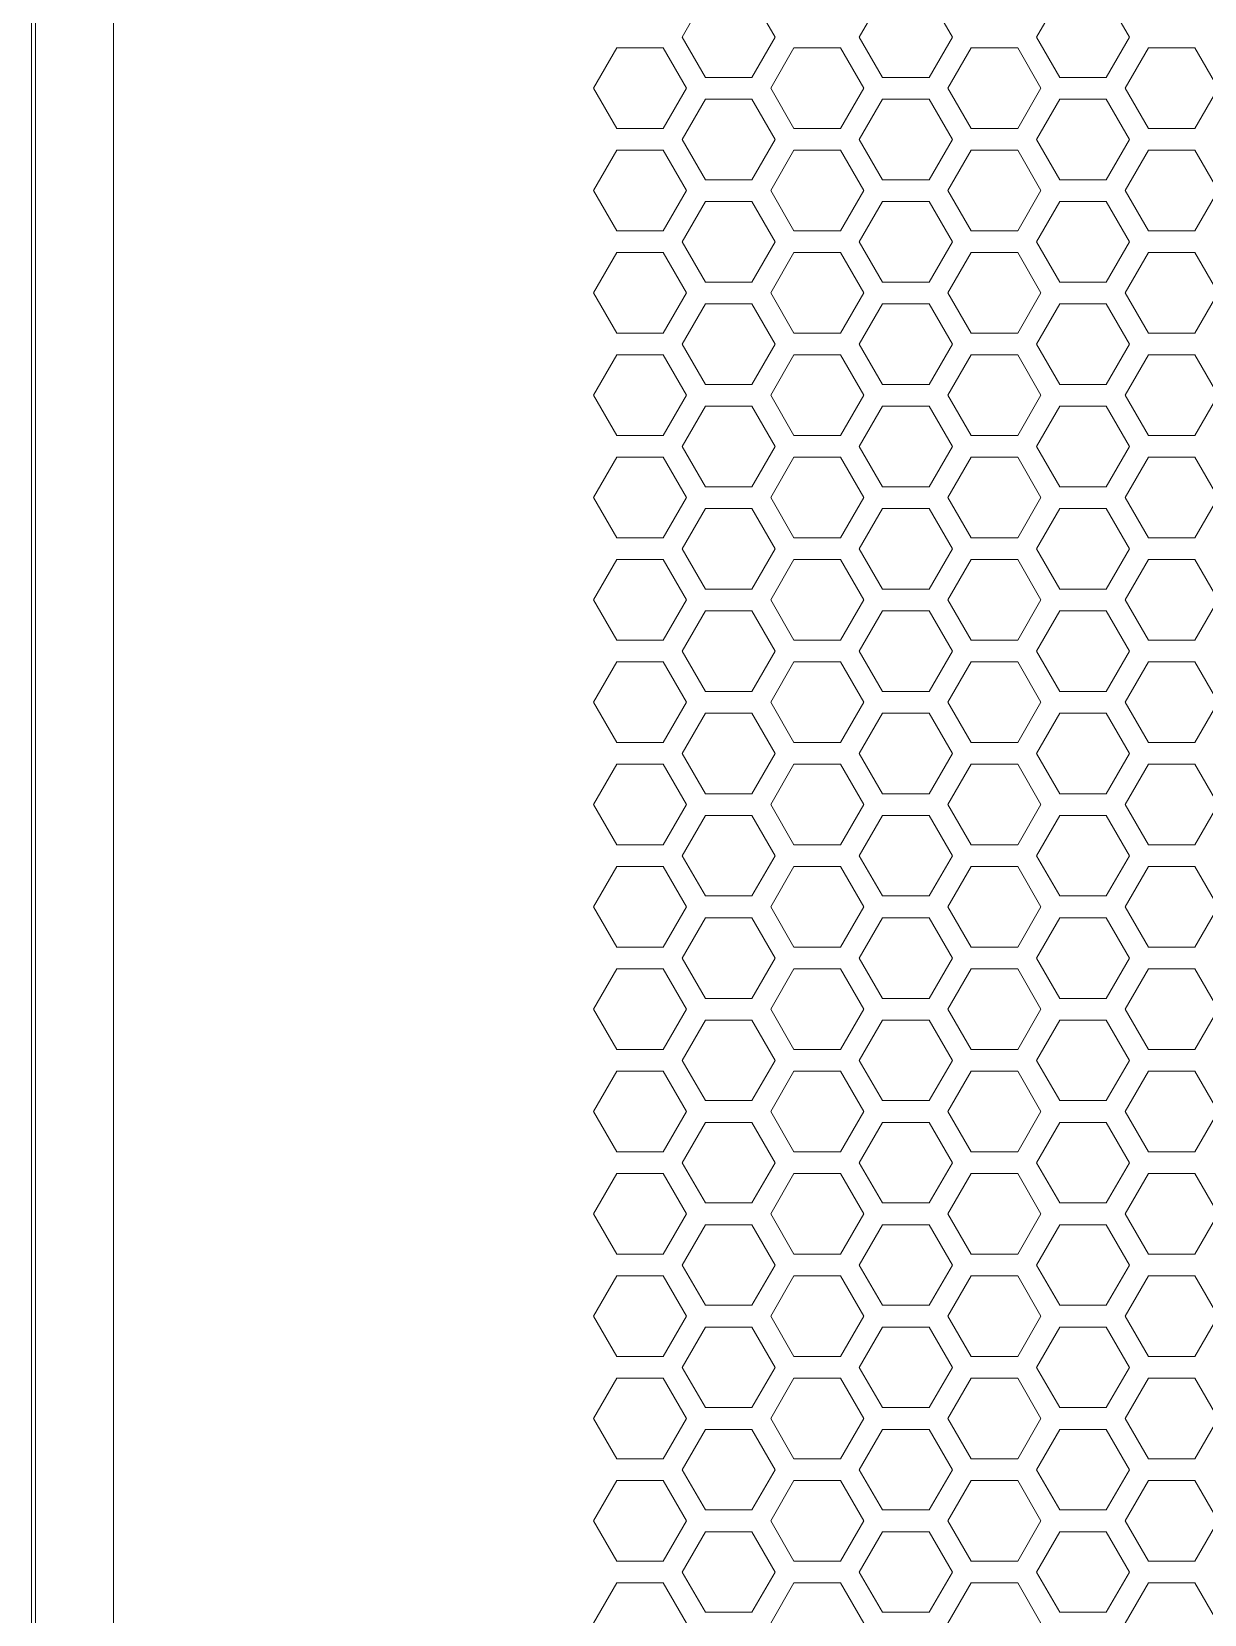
# Model space of a CAD drawing. Header units: millimetres. Extents: x -10 to 46, y -17 to 110.
# Drawn here: x 3.88 to 10.18, y 73.07 to 81.58 of the extents above; entities that cross this region are included whole.
import ezdxf

# ---------------------------------------------------------------- set-up
doc = ezdxf.new("R2010")
doc.units = ezdxf.units.MM

msp = doc.modelspace()

# ---------------------------------------------------------------- linework, layer by layer
at = {"lineweight": 18}
for p, q in [((3.9001, 10.7003), (3.9001, 109.9828)), ((4.3201, 10.7003), (4.3201, 109.9828)), ((3.8801, 108.5228), (3.8801, 10.7003)), ((7.5015, 81.7651), (7.3765, 81.5486)), ((7.8765, 81.5486), (7.7515, 81.7651)), ((8.4542, 81.7651), (8.3292, 81.5486)), ((8.8292, 81.5486), (8.7042, 81.7651)), ((9.4068, 81.7651), (9.2818, 81.5486)), ((9.7818, 81.5486), (9.6568, 81.7651)), ((7.3765, 81.5486), (7.5015, 81.3321)), ((7.7515, 81.3321), (7.8765, 81.5486)), ((8.3292, 81.5486), (8.4542, 81.3321)), ((8.7042, 81.3321), (8.8292, 81.5486)), ((9.2818, 81.5486), (9.4068, 81.3321)), ((9.6568, 81.3321), (9.7818, 81.5486)), ((7.0252, 81.4901), (6.9002, 81.2736)), ((7.2752, 81.4901), (7.0252, 81.4901)), ((7.4002, 81.2736), (7.2752, 81.4901)), ((7.9778, 81.4901), (7.8528, 81.2736)), ((8.2278, 81.4901), (7.9778, 81.4901)), ((8.3528, 81.2736), (8.2278, 81.4901)), ((8.9305, 81.4901), (8.8055, 81.2736)), ((9.1805, 81.4901), (8.9305, 81.4901)), ((9.3055, 81.2736), (9.1805, 81.4901)), ((9.8831, 81.4901), (9.7581, 81.2736)), ((10.1331, 81.4901), (9.8831, 81.4901)), ((10.2581, 81.2736), (10.1331, 81.4901)), ((7.5015, 81.3321), (7.7515, 81.3321)), ((8.4542, 81.3321), (8.7042, 81.3321)), ((9.4068, 81.3321), (9.6568, 81.3321)), ((6.9002, 81.2736), (7.0252, 81.0571)), ((7.2752, 81.0571), (7.4002, 81.2736)), ((7.8528, 81.2736), (7.9778, 81.0571)), ((8.2278, 81.0571), (8.3528, 81.2736)), ((8.8055, 81.2736), (8.9305, 81.0571)), ((9.1805, 81.0571), (9.3055, 81.2736)), ((9.7581, 81.2736), (9.8831, 81.0571)), ((10.1331, 81.0571), (10.2581, 81.2736)), ((7.5015, 81.2151), (7.3765, 80.9986)), ((7.7515, 81.2151), (7.5015, 81.2151)), ((7.8765, 80.9986), (7.7515, 81.2151)), ((8.4542, 81.2151), (8.3292, 80.9986)), ((8.7042, 81.2151), (8.4542, 81.2151)), ((8.8292, 80.9986), (8.7042, 81.2151)), ((9.4068, 81.2151), (9.2818, 80.9986)), ((9.6568, 81.2151), (9.4068, 81.2151)), ((9.7818, 80.9986), (9.6568, 81.2151)), ((7.0252, 81.0571), (7.2752, 81.0571)), ((7.3765, 80.9986), (7.5015, 80.7821)), ((7.7515, 80.7821), (7.8765, 80.9986)), ((7.9778, 81.0571), (8.2278, 81.0571)), ((8.3292, 80.9986), (8.4542, 80.7821)), ((8.7042, 80.7821), (8.8292, 80.9986)), ((8.9305, 81.0571), (9.1805, 81.0571)), ((9.2818, 80.9986), (9.4068, 80.7821)), ((9.6568, 80.7821), (9.7818, 80.9986)), ((9.8831, 81.0571), (10.1331, 81.0571)), ((7.0252, 80.9401), (6.9002, 80.7236)), ((7.2752, 80.9401), (7.0252, 80.9401)), ((7.4002, 80.7236), (7.2752, 80.9401)), ((7.9778, 80.9401), (7.8528, 80.7236)), ((8.2278, 80.9401), (7.9778, 80.9401)), ((8.3528, 80.7236), (8.2278, 80.9401)), ((8.9305, 80.9401), (8.8055, 80.7236)), ((9.1805, 80.9401), (8.9305, 80.9401)), ((9.3055, 80.7236), (9.1805, 80.9401)), ((9.8831, 80.9401), (9.7581, 80.7236)), ((10.1331, 80.9401), (9.8831, 80.9401)), ((10.2581, 80.7236), (10.1331, 80.9401)), ((7.5015, 80.7821), (7.7515, 80.7821)), ((8.4542, 80.7821), (8.7042, 80.7821)), ((9.4068, 80.7821), (9.6568, 80.7821)), ((6.9002, 80.7236), (7.0252, 80.507)), ((7.2752, 80.507), (7.4002, 80.7236)), ((7.5015, 80.6651), (7.3765, 80.4486)), ((7.7515, 80.6651), (7.5015, 80.6651)), ((7.8765, 80.4486), (7.7515, 80.6651)), ((7.8528, 80.7236), (7.9778, 80.507)), ((8.2278, 80.507), (8.3528, 80.7236)), ((8.4542, 80.6651), (8.3292, 80.4486)), ((8.7042, 80.6651), (8.4542, 80.6651)), ((8.8292, 80.4486), (8.7042, 80.6651)), ((8.8055, 80.7236), (8.9305, 80.507)), ((9.1805, 80.507), (9.3055, 80.7236)), ((9.4068, 80.6651), (9.2818, 80.4486)), ((9.6568, 80.6651), (9.4068, 80.6651)), ((9.7818, 80.4486), (9.6568, 80.6651)), ((9.7581, 80.7236), (9.8831, 80.507)), ((10.1331, 80.507), (10.2581, 80.7236)), ((7.0252, 80.507), (7.2752, 80.507)), ((7.9778, 80.507), (8.2278, 80.507)), ((8.9305, 80.507), (9.1805, 80.507)), ((9.8831, 80.507), (10.1331, 80.507)), ((7.3765, 80.4486), (7.5015, 80.232)), ((7.7515, 80.232), (7.8765, 80.4486)), ((8.3292, 80.4486), (8.4542, 80.232)), ((8.7042, 80.232), (8.8292, 80.4486)), ((9.2818, 80.4486), (9.4068, 80.232)), ((9.6568, 80.232), (9.7818, 80.4486)), ((7.0252, 80.3901), (6.9002, 80.1735)), ((7.2752, 80.3901), (7.0252, 80.3901)), ((7.4002, 80.1735), (7.2752, 80.3901)), ((7.9778, 80.3901), (7.8528, 80.1735)), ((8.2278, 80.3901), (7.9778, 80.3901)), ((8.3528, 80.1735), (8.2278, 80.3901)), ((8.9305, 80.3901), (8.8055, 80.1735)), ((9.1805, 80.3901), (8.9305, 80.3901)), ((9.3055, 80.1735), (9.1805, 80.3901)), ((9.8831, 80.3901), (9.7581, 80.1735)), ((10.1331, 80.3901), (9.8831, 80.3901)), ((10.2581, 80.1735), (10.1331, 80.3901)), ((7.5015, 80.232), (7.7515, 80.232)), ((8.4542, 80.232), (8.7042, 80.232)), ((9.4068, 80.232), (9.6568, 80.232)), ((6.9002, 80.1735), (7.0252, 79.957)), ((7.2752, 79.957), (7.4002, 80.1735)), ((7.8528, 80.1735), (7.9778, 79.957)), ((8.2278, 79.957), (8.3528, 80.1735)), ((8.8055, 80.1735), (8.9305, 79.957)), ((9.1805, 79.957), (9.3055, 80.1735)), ((9.7581, 80.1735), (9.8831, 79.957)), ((10.1331, 79.957), (10.2581, 80.1735)), ((7.5015, 80.1151), (7.3765, 79.8985)), ((7.7515, 80.1151), (7.5015, 80.1151)), ((7.8765, 79.8985), (7.7515, 80.1151)), ((8.4542, 80.1151), (8.3292, 79.8985)), ((8.7042, 80.1151), (8.4542, 80.1151)), ((8.8292, 79.8985), (8.7042, 80.1151)), ((9.4068, 80.1151), (9.2818, 79.8985)), ((9.6568, 80.1151), (9.4068, 80.1151)), ((9.7818, 79.8985), (9.6568, 80.1151)), ((7.0252, 79.957), (7.2752, 79.957)), ((7.3765, 79.8985), (7.5015, 79.682)), ((7.7515, 79.682), (7.8765, 79.8985)), ((7.9778, 79.957), (8.2278, 79.957)), ((8.3292, 79.8985), (8.4542, 79.682)), ((8.7042, 79.682), (8.8292, 79.8985)), ((8.9305, 79.957), (9.1805, 79.957)), ((9.2818, 79.8985), (9.4068, 79.682)), ((9.6568, 79.682), (9.7818, 79.8985)), ((9.8831, 79.957), (10.1331, 79.957)), ((7.0252, 79.84), (6.9002, 79.6235)), ((7.2752, 79.84), (7.0252, 79.84)), ((7.4002, 79.6235), (7.2752, 79.84)), ((7.9778, 79.84), (7.8528, 79.6235)), ((8.2278, 79.84), (7.9778, 79.84)), ((8.3528, 79.6235), (8.2278, 79.84)), ((8.9305, 79.84), (8.8055, 79.6235)), ((9.1805, 79.84), (8.9305, 79.84)), ((9.3055, 79.6235), (9.1805, 79.84)), ((9.8831, 79.84), (9.7581, 79.6235)), ((10.1331, 79.84), (9.8831, 79.84)), ((10.2581, 79.6235), (10.1331, 79.84)), ((7.5015, 79.682), (7.7515, 79.682)), ((8.4542, 79.682), (8.7042, 79.682)), ((9.4068, 79.682), (9.6568, 79.682)), ((6.9002, 79.6235), (7.0252, 79.407)), ((7.2752, 79.407), (7.4002, 79.6235)), ((7.5015, 79.565), (7.3765, 79.3485)), ((7.7515, 79.565), (7.5015, 79.565)), ((7.8765, 79.3485), (7.7515, 79.565)), ((7.8528, 79.6235), (7.9778, 79.407)), ((8.2278, 79.407), (8.3528, 79.6235)), ((8.4542, 79.565), (8.3292, 79.3485)), ((8.7042, 79.565), (8.4542, 79.565)), ((8.8292, 79.3485), (8.7042, 79.565)), ((8.8055, 79.6235), (8.9305, 79.407)), ((9.1805, 79.407), (9.3055, 79.6235)), ((9.4068, 79.565), (9.2818, 79.3485)), ((9.6568, 79.565), (9.4068, 79.565)), ((9.7818, 79.3485), (9.6568, 79.565)), ((9.7581, 79.6235), (9.8831, 79.407)), ((10.1331, 79.407), (10.2581, 79.6235)), ((7.0252, 79.407), (7.2752, 79.407)), ((7.9778, 79.407), (8.2278, 79.407)), ((8.9305, 79.407), (9.1805, 79.407)), ((9.8831, 79.407), (10.1331, 79.407)), ((7.0252, 79.29), (6.9002, 79.0735)), ((7.2752, 79.29), (7.0252, 79.29)), ((7.4002, 79.0735), (7.2752, 79.29)), ((7.3765, 79.3485), (7.5015, 79.132)), ((7.7515, 79.132), (7.8765, 79.3485)), ((7.9778, 79.29), (7.8528, 79.0735)), ((8.2278, 79.29), (7.9778, 79.29)), ((8.3528, 79.0735), (8.2278, 79.29)), ((8.3292, 79.3485), (8.4542, 79.132)), ((8.7042, 79.132), (8.8292, 79.3485)), ((8.9305, 79.29), (8.8055, 79.0735)), ((9.1805, 79.29), (8.9305, 79.29)), ((9.3055, 79.0735), (9.1805, 79.29)), ((9.2818, 79.3485), (9.4068, 79.132)), ((9.6568, 79.132), (9.7818, 79.3485)), ((9.8831, 79.29), (9.7581, 79.0735)), ((10.1331, 79.29), (9.8831, 79.29)), ((10.2581, 79.0735), (10.1331, 79.29)), ((7.5015, 79.132), (7.7515, 79.132)), ((8.4542, 79.132), (8.7042, 79.132)), ((9.4068, 79.132), (9.6568, 79.132)), ((6.9002, 79.0735), (7.0252, 78.857)), ((7.2752, 78.857), (7.4002, 79.0735)), ((7.8528, 79.0735), (7.9778, 78.857)), ((8.2278, 78.857), (8.3528, 79.0735)), ((8.8055, 79.0735), (8.9305, 78.857)), ((9.1805, 78.857), (9.3055, 79.0735)), ((9.7581, 79.0735), (9.8831, 78.857)), ((10.1331, 78.857), (10.2581, 79.0735)), ((7.5015, 79.015), (7.3765, 78.7985)), ((7.7515, 79.015), (7.5015, 79.015)), ((7.8765, 78.7985), (7.7515, 79.015)), ((8.4542, 79.015), (8.3292, 78.7985)), ((8.7042, 79.015), (8.4542, 79.015)), ((8.8292, 78.7985), (8.7042, 79.015)), ((9.4068, 79.015), (9.2818, 78.7985)), ((9.6568, 79.015), (9.4068, 79.015)), ((9.7818, 78.7985), (9.6568, 79.015)), ((7.0252, 78.857), (7.2752, 78.857)), ((7.3765, 78.7985), (7.5015, 78.582)), ((7.7515, 78.582), (7.8765, 78.7985)), ((7.9778, 78.857), (8.2278, 78.857)), ((8.3292, 78.7985), (8.4542, 78.582)), ((8.7042, 78.582), (8.8292, 78.7985)), ((8.9305, 78.857), (9.1805, 78.857)), ((9.2818, 78.7985), (9.4068, 78.582)), ((9.6568, 78.582), (9.7818, 78.7985)), ((9.8831, 78.857), (10.1331, 78.857)), ((7.0252, 78.74), (6.9002, 78.5235)), ((7.2752, 78.74), (7.0252, 78.74)), ((7.4002, 78.5235), (7.2752, 78.74)), ((7.9778, 78.74), (7.8528, 78.5235)), ((8.2278, 78.74), (7.9778, 78.74)), ((8.3528, 78.5235), (8.2278, 78.74)), ((8.9305, 78.74), (8.8055, 78.5235)), ((9.1805, 78.74), (8.9305, 78.74)), ((9.3055, 78.5235), (9.1805, 78.74)), ((9.8831, 78.74), (9.7581, 78.5235)), ((10.1331, 78.74), (9.8831, 78.74)), ((10.2581, 78.5235), (10.1331, 78.74)), ((6.9002, 78.5235), (7.0252, 78.307)), ((7.2752, 78.307), (7.4002, 78.5235)), ((7.5015, 78.582), (7.7515, 78.582)), ((7.8528, 78.5235), (7.9778, 78.307)), ((8.2278, 78.307), (8.3528, 78.5235)), ((8.4542, 78.582), (8.7042, 78.582)), ((8.8055, 78.5235), (8.9305, 78.307)), ((9.1805, 78.307), (9.3055, 78.5235)), ((9.4068, 78.582), (9.6568, 78.582)), ((9.7581, 78.5235), (9.8831, 78.307)), ((10.1331, 78.307), (10.2581, 78.5235)), ((7.5015, 78.465), (7.3765, 78.2485)), ((7.7515, 78.465), (7.5015, 78.465)), ((7.8765, 78.2485), (7.7515, 78.465)), ((8.4542, 78.465), (8.3292, 78.2485)), ((8.7042, 78.465), (8.4542, 78.465)), ((8.8292, 78.2485), (8.7042, 78.465)), ((9.4068, 78.465), (9.2818, 78.2485)), ((9.6568, 78.465), (9.4068, 78.465)), ((9.7818, 78.2485), (9.6568, 78.465)), ((7.0252, 78.307), (7.2752, 78.307)), ((7.9778, 78.307), (8.2278, 78.307)), ((8.9305, 78.307), (9.1805, 78.307)), ((9.8831, 78.307), (10.1331, 78.307)), ((7.0252, 78.19), (6.9002, 77.9735)), ((7.2752, 78.19), (7.0252, 78.19)), ((7.4002, 77.9735), (7.2752, 78.19)), ((7.3765, 78.2485), (7.5015, 78.032)), ((7.7515, 78.032), (7.8765, 78.2485)), ((7.9778, 78.19), (7.8528, 77.9735)), ((8.2278, 78.19), (7.9778, 78.19)), ((8.3528, 77.9735), (8.2278, 78.19)), ((8.3292, 78.2485), (8.4542, 78.032)), ((8.7042, 78.032), (8.8292, 78.2485)), ((8.9305, 78.19), (8.8055, 77.9735)), ((9.1805, 78.19), (8.9305, 78.19)), ((9.3055, 77.9735), (9.1805, 78.19)), ((9.2818, 78.2485), (9.4068, 78.032)), ((9.6568, 78.032), (9.7818, 78.2485)), ((9.8831, 78.19), (9.7581, 77.9735)), ((10.1331, 78.19), (9.8831, 78.19)), ((10.2581, 77.9735), (10.1331, 78.19)), ((7.5015, 78.032), (7.7515, 78.032)), ((8.4542, 78.032), (8.7042, 78.032)), ((9.4068, 78.032), (9.6568, 78.032)), ((6.9002, 77.9735), (7.0252, 77.757)), ((7.2752, 77.757), (7.4002, 77.9735)), ((7.8528, 77.9735), (7.9778, 77.757)), ((8.2278, 77.757), (8.3528, 77.9735)), ((8.8055, 77.9735), (8.9305, 77.757)), ((9.1805, 77.757), (9.3055, 77.9735)), ((9.7581, 77.9735), (9.8831, 77.757)), ((10.1331, 77.757), (10.2581, 77.9735)), ((7.5015, 77.915), (7.3765, 77.6985)), ((7.7515, 77.915), (7.5015, 77.915)), ((7.8765, 77.6985), (7.7515, 77.915)), ((8.4542, 77.915), (8.3292, 77.6985)), ((8.7042, 77.915), (8.4542, 77.915)), ((8.8292, 77.6985), (8.7042, 77.915)), ((9.4068, 77.915), (9.2818, 77.6985)), ((9.6568, 77.915), (9.4068, 77.915)), ((9.7818, 77.6985), (9.6568, 77.915)), ((7.0252, 77.757), (7.2752, 77.757)), ((7.9778, 77.757), (8.2278, 77.757)), ((8.9305, 77.757), (9.1805, 77.757)), ((9.8831, 77.757), (10.1331, 77.757)), ((7.3765, 77.6985), (7.5015, 77.482)), ((7.7515, 77.482), (7.8765, 77.6985)), ((8.3292, 77.6985), (8.4542, 77.482)), ((8.7042, 77.482), (8.8292, 77.6985)), ((9.2818, 77.6985), (9.4068, 77.482)), ((9.6568, 77.482), (9.7818, 77.6985)), ((7.0252, 77.64), (6.9002, 77.4235)), ((7.2752, 77.64), (7.0252, 77.64)), ((7.4002, 77.4235), (7.2752, 77.64)), ((7.9778, 77.64), (7.8528, 77.4235)), ((8.2278, 77.64), (7.9778, 77.64)), ((8.3528, 77.4235), (8.2278, 77.64)), ((8.9305, 77.64), (8.8055, 77.4235)), ((9.1805, 77.64), (8.9305, 77.64)), ((9.3055, 77.4235), (9.1805, 77.64)), ((9.8831, 77.64), (9.7581, 77.4235)), ((10.1331, 77.64), (9.8831, 77.64)), ((10.2581, 77.4235), (10.1331, 77.64)), ((6.9002, 77.4235), (7.0252, 77.207)), ((7.2752, 77.207), (7.4002, 77.4235)), ((7.5015, 77.482), (7.7515, 77.482)), ((7.8528, 77.4235), (7.9778, 77.207)), ((8.2278, 77.207), (8.3528, 77.4235)), ((8.4542, 77.482), (8.7042, 77.482)), ((8.8055, 77.4235), (8.9305, 77.207)), ((9.1805, 77.207), (9.3055, 77.4235)), ((9.4068, 77.482), (9.6568, 77.482)), ((9.7581, 77.4235), (9.8831, 77.207)), ((10.1331, 77.207), (10.2581, 77.4235)), ((7.5015, 77.365), (7.3765, 77.1485)), ((7.7515, 77.365), (7.5015, 77.365)), ((7.8765, 77.1485), (7.7515, 77.365)), ((8.4542, 77.365), (8.3292, 77.1485)), ((8.7042, 77.365), (8.4542, 77.365)), ((8.8292, 77.1485), (8.7042, 77.365)), ((9.4068, 77.365), (9.2818, 77.1485)), ((9.6568, 77.365), (9.4068, 77.365)), ((9.7818, 77.1485), (9.6568, 77.365)), ((7.0252, 77.207), (7.2752, 77.207)), ((7.9778, 77.207), (8.2278, 77.207)), ((8.9305, 77.207), (9.1805, 77.207)), ((9.8831, 77.207), (10.1331, 77.207)), ((7.0252, 77.09), (6.9002, 76.8735)), ((7.2752, 77.09), (7.0252, 77.09)), ((7.4002, 76.8735), (7.2752, 77.09)), ((7.3765, 77.1485), (7.5015, 76.932)), ((7.7515, 76.932), (7.8765, 77.1485)), ((7.9778, 77.09), (7.8528, 76.8735)), ((8.2278, 77.09), (7.9778, 77.09)), ((8.3528, 76.8735), (8.2278, 77.09)), ((8.3292, 77.1485), (8.4542, 76.932)), ((8.7042, 76.932), (8.8292, 77.1485)), ((8.9305, 77.09), (8.8055, 76.8735)), ((9.1805, 77.09), (8.9305, 77.09)), ((9.3055, 76.8735), (9.1805, 77.09)), ((9.2818, 77.1485), (9.4068, 76.932)), ((9.6568, 76.932), (9.7818, 77.1485)), ((9.8831, 77.09), (9.7581, 76.8735)), ((10.1331, 77.09), (9.8831, 77.09)), ((10.2581, 76.8735), (10.1331, 77.09)), ((7.5015, 76.932), (7.7515, 76.932)), ((8.4542, 76.932), (8.7042, 76.932)), ((9.4068, 76.932), (9.6568, 76.932)), ((6.9002, 76.8735), (7.0252, 76.6569)), ((7.2752, 76.6569), (7.4002, 76.8735)), ((7.8528, 76.8735), (7.9778, 76.6569)), ((8.2278, 76.6569), (8.3528, 76.8735)), ((8.8055, 76.8735), (8.9305, 76.6569)), ((9.1805, 76.6569), (9.3055, 76.8735)), ((9.7581, 76.8735), (9.8831, 76.6569)), ((10.1331, 76.6569), (10.2581, 76.8735)), ((7.5015, 76.815), (7.3765, 76.5985)), ((7.7515, 76.815), (7.5015, 76.815)), ((7.8765, 76.5985), (7.7515, 76.815)), ((8.4542, 76.815), (8.3292, 76.5985)), ((8.7042, 76.815), (8.4542, 76.815)), ((8.8292, 76.5985), (8.7042, 76.815)), ((9.4068, 76.815), (9.2818, 76.5985)), ((9.6568, 76.815), (9.4068, 76.815)), ((9.7818, 76.5985), (9.6568, 76.815)), ((7.0252, 76.6569), (7.2752, 76.6569)), ((7.9778, 76.6569), (8.2278, 76.6569)), ((8.9305, 76.6569), (9.1805, 76.6569)), ((9.8831, 76.6569), (10.1331, 76.6569)), ((7.3765, 76.5985), (7.5015, 76.3819)), ((7.7515, 76.3819), (7.8765, 76.5985)), ((8.3292, 76.5985), (8.4542, 76.3819)), ((8.7042, 76.3819), (8.8292, 76.5985)), ((9.2818, 76.5985), (9.4068, 76.3819)), ((9.6568, 76.3819), (9.7818, 76.5985)), ((7.0252, 76.54), (6.9002, 76.3234)), ((7.2752, 76.54), (7.0252, 76.54)), ((7.4002, 76.3234), (7.2752, 76.54)), ((7.9778, 76.54), (7.8528, 76.3234)), ((8.2278, 76.54), (7.9778, 76.54)), ((8.3528, 76.3234), (8.2278, 76.54)), ((8.9305, 76.54), (8.8055, 76.3234)), ((9.1805, 76.54), (8.9305, 76.54)), ((9.3055, 76.3234), (9.1805, 76.54)), ((9.8831, 76.54), (9.7581, 76.3234)), ((10.1331, 76.54), (9.8831, 76.54)), ((10.2581, 76.3234), (10.1331, 76.54)), ((6.9002, 76.3234), (7.0252, 76.1069)), ((7.2752, 76.1069), (7.4002, 76.3234)), ((7.5015, 76.3819), (7.7515, 76.3819)), ((7.8528, 76.3234), (7.9778, 76.1069)), ((8.2278, 76.1069), (8.3528, 76.3234)), ((8.4542, 76.3819), (8.7042, 76.3819)), ((8.8055, 76.3234), (8.9305, 76.1069)), ((9.1805, 76.1069), (9.3055, 76.3234)), ((9.4068, 76.3819), (9.6568, 76.3819)), ((9.7581, 76.3234), (9.8831, 76.1069)), ((10.1331, 76.1069), (10.2581, 76.3234)), ((7.5015, 76.265), (7.3765, 76.0484)), ((7.7515, 76.265), (7.5015, 76.265)), ((7.8765, 76.0484), (7.7515, 76.265)), ((8.4542, 76.265), (8.3292, 76.0484)), ((8.7042, 76.265), (8.4542, 76.265)), ((8.8292, 76.0484), (8.7042, 76.265)), ((9.4068, 76.265), (9.2818, 76.0484)), ((9.6568, 76.265), (9.4068, 76.265)), ((9.7818, 76.0484), (9.6568, 76.265)), ((7.0252, 76.1069), (7.2752, 76.1069)), ((7.9778, 76.1069), (8.2278, 76.1069)), ((8.9305, 76.1069), (9.1805, 76.1069)), ((9.8831, 76.1069), (10.1331, 76.1069)), ((7.0252, 75.9899), (6.9002, 75.7734)), ((7.2752, 75.9899), (7.0252, 75.9899)), ((7.4002, 75.7734), (7.2752, 75.9899)), ((7.3765, 76.0484), (7.5015, 75.8319)), ((7.7515, 75.8319), (7.8765, 76.0484)), ((7.9778, 75.9899), (7.8528, 75.7734)), ((8.2278, 75.9899), (7.9778, 75.9899)), ((8.3528, 75.7734), (8.2278, 75.9899)), ((8.3292, 76.0484), (8.4542, 75.8319)), ((8.7042, 75.8319), (8.8292, 76.0484)), ((8.9305, 75.9899), (8.8055, 75.7734)), ((9.1805, 75.9899), (8.9305, 75.9899)), ((9.3055, 75.7734), (9.1805, 75.9899)), ((9.2818, 76.0484), (9.4068, 75.8319)), ((9.6568, 75.8319), (9.7818, 76.0484)), ((9.8831, 75.9899), (9.7581, 75.7734)), ((10.1331, 75.9899), (9.8831, 75.9899)), ((10.2581, 75.7734), (10.1331, 75.9899)), ((7.5015, 75.8319), (7.7515, 75.8319)), ((8.4542, 75.8319), (8.7042, 75.8319)), ((9.4068, 75.8319), (9.6568, 75.8319)), ((6.9002, 75.7734), (7.0252, 75.5569)), ((7.2752, 75.5569), (7.4002, 75.7734)), ((7.5015, 75.7149), (7.3765, 75.4984)), ((7.7515, 75.7149), (7.5015, 75.7149)), ((7.8765, 75.4984), (7.7515, 75.7149)), ((7.8528, 75.7734), (7.9778, 75.5569)), ((8.2278, 75.5569), (8.3528, 75.7734)), ((8.4542, 75.7149), (8.3292, 75.4984)), ((8.7042, 75.7149), (8.4542, 75.7149)), ((8.8292, 75.4984), (8.7042, 75.7149)), ((8.8055, 75.7734), (8.9305, 75.5569)), ((9.1805, 75.5569), (9.3055, 75.7734)), ((9.4068, 75.7149), (9.2818, 75.4984)), ((9.6568, 75.7149), (9.4068, 75.7149)), ((9.7818, 75.4984), (9.6568, 75.7149)), ((9.7581, 75.7734), (9.8831, 75.5569)), ((10.1331, 75.5569), (10.2581, 75.7734)), ((7.0252, 75.5569), (7.2752, 75.5569)), ((7.9778, 75.5569), (8.2278, 75.5569)), ((8.9305, 75.5569), (9.1805, 75.5569)), ((9.8831, 75.5569), (10.1331, 75.5569)), ((7.3765, 75.4984), (7.5015, 75.2819)), ((7.7515, 75.2819), (7.8765, 75.4984)), ((8.3292, 75.4984), (8.4542, 75.2819)), ((8.7042, 75.2819), (8.8292, 75.4984)), ((9.2818, 75.4984), (9.4068, 75.2819)), ((9.6568, 75.2819), (9.7818, 75.4984)), ((7.0252, 75.4399), (6.9002, 75.2234)), ((7.2752, 75.4399), (7.0252, 75.4399)), ((7.4002, 75.2234), (7.2752, 75.4399)), ((7.9778, 75.4399), (7.8528, 75.2234)), ((8.2278, 75.4399), (7.9778, 75.4399)), ((8.3528, 75.2234), (8.2278, 75.4399)), ((8.9305, 75.4399), (8.8055, 75.2234)), ((9.1805, 75.4399), (8.9305, 75.4399)), ((9.3055, 75.2234), (9.1805, 75.4399)), ((9.8831, 75.4399), (9.7581, 75.2234)), ((10.1331, 75.4399), (9.8831, 75.4399)), ((10.2581, 75.2234), (10.1331, 75.4399)), ((6.9002, 75.2234), (7.0252, 75.0069)), ((7.2752, 75.0069), (7.4002, 75.2234)), ((7.5015, 75.2819), (7.7515, 75.2819)), ((7.8528, 75.2234), (7.9778, 75.0069)), ((8.2278, 75.0069), (8.3528, 75.2234)), ((8.4542, 75.2819), (8.7042, 75.2819)), ((8.8055, 75.2234), (8.9305, 75.0069)), ((9.1805, 75.0069), (9.3055, 75.2234)), ((9.4068, 75.2819), (9.6568, 75.2819)), ((9.7581, 75.2234), (9.8831, 75.0069)), ((10.1331, 75.0069), (10.2581, 75.2234)), ((7.5015, 75.1649), (7.3765, 74.9484)), ((7.7515, 75.1649), (7.5015, 75.1649)), ((7.8765, 74.9484), (7.7515, 75.1649)), ((8.4542, 75.1649), (8.3292, 74.9484)), ((8.7042, 75.1649), (8.4542, 75.1649)), ((8.8292, 74.9484), (8.7042, 75.1649)), ((9.4068, 75.1649), (9.2818, 74.9484)), ((9.6568, 75.1649), (9.4068, 75.1649)), ((9.7818, 74.9484), (9.6568, 75.1649)), ((7.0252, 75.0069), (7.2752, 75.0069)), ((7.3765, 74.9484), (7.5015, 74.7319)), ((7.7515, 74.7319), (7.8765, 74.9484)), ((7.9778, 75.0069), (8.2278, 75.0069)), ((8.3292, 74.9484), (8.4542, 74.7319)), ((8.7042, 74.7319), (8.8292, 74.9484)), ((8.9305, 75.0069), (9.1805, 75.0069)), ((9.2818, 74.9484), (9.4068, 74.7319)), ((9.6568, 74.7319), (9.7818, 74.9484)), ((9.8831, 75.0069), (10.1331, 75.0069)), ((7.0252, 74.8899), (6.9002, 74.6734)), ((7.2752, 74.8899), (7.0252, 74.8899)), ((7.4002, 74.6734), (7.2752, 74.8899)), ((7.9778, 74.8899), (7.8528, 74.6734)), ((8.2278, 74.8899), (7.9778, 74.8899)), ((8.3528, 74.6734), (8.2278, 74.8899)), ((8.9305, 74.8899), (8.8055, 74.6734)), ((9.1805, 74.8899), (8.9305, 74.8899)), ((9.3055, 74.6734), (9.1805, 74.8899)), ((9.8831, 74.8899), (9.7581, 74.6734)), ((10.1331, 74.8899), (9.8831, 74.8899)), ((10.2581, 74.6734), (10.1331, 74.8899)), ((7.5015, 74.7319), (7.7515, 74.7319)), ((8.4542, 74.7319), (8.7042, 74.7319)), ((9.4068, 74.7319), (9.6568, 74.7319)), ((6.9002, 74.6734), (7.0252, 74.4569)), ((7.2752, 74.4569), (7.4002, 74.6734)), ((7.5015, 74.6149), (7.3765, 74.3984)), ((7.7515, 74.6149), (7.5015, 74.6149)), ((7.8765, 74.3984), (7.7515, 74.6149)), ((7.8528, 74.6734), (7.9778, 74.4569)), ((8.2278, 74.4569), (8.3528, 74.6734)), ((8.4542, 74.6149), (8.3292, 74.3984)), ((8.7042, 74.6149), (8.4542, 74.6149)), ((8.8292, 74.3984), (8.7042, 74.6149)), ((8.8055, 74.6734), (8.9305, 74.4569)), ((9.1805, 74.4569), (9.3055, 74.6734)), ((9.4068, 74.6149), (9.2818, 74.3984)), ((9.6568, 74.6149), (9.4068, 74.6149)), ((9.7818, 74.3984), (9.6568, 74.6149)), ((9.7581, 74.6734), (9.8831, 74.4569)), ((10.1331, 74.4569), (10.2581, 74.6734)), ((7.0252, 74.4569), (7.2752, 74.4569)), ((7.9778, 74.4569), (8.2278, 74.4569)), ((8.9305, 74.4569), (9.1805, 74.4569)), ((9.8831, 74.4569), (10.1331, 74.4569)), ((7.3765, 74.3984), (7.5015, 74.1819)), ((7.7515, 74.1819), (7.8765, 74.3984)), ((8.3292, 74.3984), (8.4542, 74.1819)), ((8.7042, 74.1819), (8.8292, 74.3984)), ((9.2818, 74.3984), (9.4068, 74.1819)), ((9.6568, 74.1819), (9.7818, 74.3984)), ((7.0252, 74.3399), (6.9002, 74.1234)), ((7.2752, 74.3399), (7.0252, 74.3399)), ((7.4002, 74.1234), (7.2752, 74.3399)), ((7.9778, 74.3399), (7.8528, 74.1234)), ((8.2278, 74.3399), (7.9778, 74.3399)), ((8.3528, 74.1234), (8.2278, 74.3399)), ((8.9305, 74.3399), (8.8055, 74.1234)), ((9.1805, 74.3399), (8.9305, 74.3399)), ((9.3055, 74.1234), (9.1805, 74.3399)), ((9.8831, 74.3399), (9.7581, 74.1234)), ((10.1331, 74.3399), (9.8831, 74.3399)), ((10.2581, 74.1234), (10.1331, 74.3399)), ((7.5015, 74.1819), (7.7515, 74.1819)), ((8.4542, 74.1819), (8.7042, 74.1819)), ((9.4068, 74.1819), (9.6568, 74.1819)), ((6.9002, 74.1234), (7.0252, 73.9069)), ((7.2752, 73.9069), (7.4002, 74.1234)), ((7.8528, 74.1234), (7.9778, 73.9069)), ((8.2278, 73.9069), (8.3528, 74.1234)), ((8.8055, 74.1234), (8.9305, 73.9069)), ((9.1805, 73.9069), (9.3055, 74.1234)), ((9.7581, 74.1234), (9.8831, 73.9069)), ((10.1331, 73.9069), (10.2581, 74.1234)), ((7.5015, 74.0649), (7.3765, 73.8484)), ((7.7515, 74.0649), (7.5015, 74.0649)), ((7.8765, 73.8484), (7.7515, 74.0649)), ((8.4542, 74.0649), (8.3292, 73.8484)), ((8.7042, 74.0649), (8.4542, 74.0649)), ((8.8292, 73.8484), (8.7042, 74.0649)), ((9.4068, 74.0649), (9.2818, 73.8484)), ((9.6568, 74.0649), (9.4068, 74.0649)), ((9.7818, 73.8484), (9.6568, 74.0649)), ((7.0252, 73.9069), (7.2752, 73.9069)), ((7.3765, 73.8484), (7.5015, 73.6319)), ((7.7515, 73.6319), (7.8765, 73.8484)), ((7.9778, 73.9069), (8.2278, 73.9069)), ((8.3292, 73.8484), (8.4542, 73.6319)), ((8.7042, 73.6319), (8.8292, 73.8484)), ((8.9305, 73.9069), (9.1805, 73.9069)), ((9.2818, 73.8484), (9.4068, 73.6319)), ((9.6568, 73.6319), (9.7818, 73.8484)), ((9.8831, 73.9069), (10.1331, 73.9069)), ((7.0252, 73.7899), (6.9002, 73.5734)), ((7.2752, 73.7899), (7.0252, 73.7899)), ((7.4002, 73.5734), (7.2752, 73.7899)), ((7.9778, 73.7899), (7.8528, 73.5734)), ((8.2278, 73.7899), (7.9778, 73.7899)), ((8.3528, 73.5734), (8.2278, 73.7899)), ((8.9305, 73.7899), (8.8055, 73.5734)), ((9.1805, 73.7899), (8.9305, 73.7899)), ((9.3055, 73.5734), (9.1805, 73.7899)), ((9.8831, 73.7899), (9.7581, 73.5734)), ((10.1331, 73.7899), (9.8831, 73.7899)), ((10.2581, 73.5734), (10.1331, 73.7899)), ((7.5015, 73.6319), (7.7515, 73.6319)), ((8.4542, 73.6319), (8.7042, 73.6319)), ((9.4068, 73.6319), (9.6568, 73.6319)), ((6.9002, 73.5734), (7.0252, 73.3569)), ((7.2752, 73.3569), (7.4002, 73.5734)), ((7.5015, 73.5149), (7.3765, 73.2984)), ((7.7515, 73.5149), (7.5015, 73.5149)), ((7.8765, 73.2984), (7.7515, 73.5149)), ((7.8528, 73.5734), (7.9778, 73.3569)), ((8.2278, 73.3569), (8.3528, 73.5734)), ((8.4542, 73.5149), (8.3292, 73.2984)), ((8.7042, 73.5149), (8.4542, 73.5149)), ((8.8292, 73.2984), (8.7042, 73.5149)), ((8.8055, 73.5734), (8.9305, 73.3569)), ((9.1805, 73.3569), (9.3055, 73.5734)), ((9.4068, 73.5149), (9.2818, 73.2984)), ((9.6568, 73.5149), (9.4068, 73.5149)), ((9.7818, 73.2984), (9.6568, 73.5149)), ((9.7581, 73.5734), (9.8831, 73.3569)), ((10.1331, 73.3569), (10.2581, 73.5734)), ((7.0252, 73.3569), (7.2752, 73.3569)), ((7.9778, 73.3569), (8.2278, 73.3569)), ((8.9305, 73.3569), (9.1805, 73.3569)), ((9.8831, 73.3569), (10.1331, 73.3569)), ((7.3765, 73.2984), (7.5015, 73.0819)), ((7.7515, 73.0819), (7.8765, 73.2984)), ((8.3292, 73.2984), (8.4542, 73.0819)), ((8.7042, 73.0819), (8.8292, 73.2984)), ((9.2818, 73.2984), (9.4068, 73.0819)), ((9.6568, 73.0819), (9.7818, 73.2984)), ((7.0252, 73.2399), (6.9002, 73.0234)), ((7.2752, 73.2399), (7.0252, 73.2399)), ((7.4002, 73.0234), (7.2752, 73.2399)), ((7.9778, 73.2399), (7.8528, 73.0234)), ((8.2278, 73.2399), (7.9778, 73.2399)), ((8.3528, 73.0234), (8.2278, 73.2399)), ((8.9305, 73.2399), (8.8055, 73.0234)), ((9.1805, 73.2399), (8.9305, 73.2399)), ((9.3055, 73.0234), (9.1805, 73.2399)), ((9.8831, 73.2399), (9.7581, 73.0234)), ((10.1331, 73.2399), (9.8831, 73.2399)), ((10.2581, 73.0234), (10.1331, 73.2399)), ((7.5015, 73.0819), (7.7515, 73.0819)), ((8.4542, 73.0819), (8.7042, 73.0819)), ((9.4068, 73.0819), (9.6568, 73.0819))]:
    msp.add_line(p, q, dxfattribs=at)

doc.saveas('drawing.dxf')
